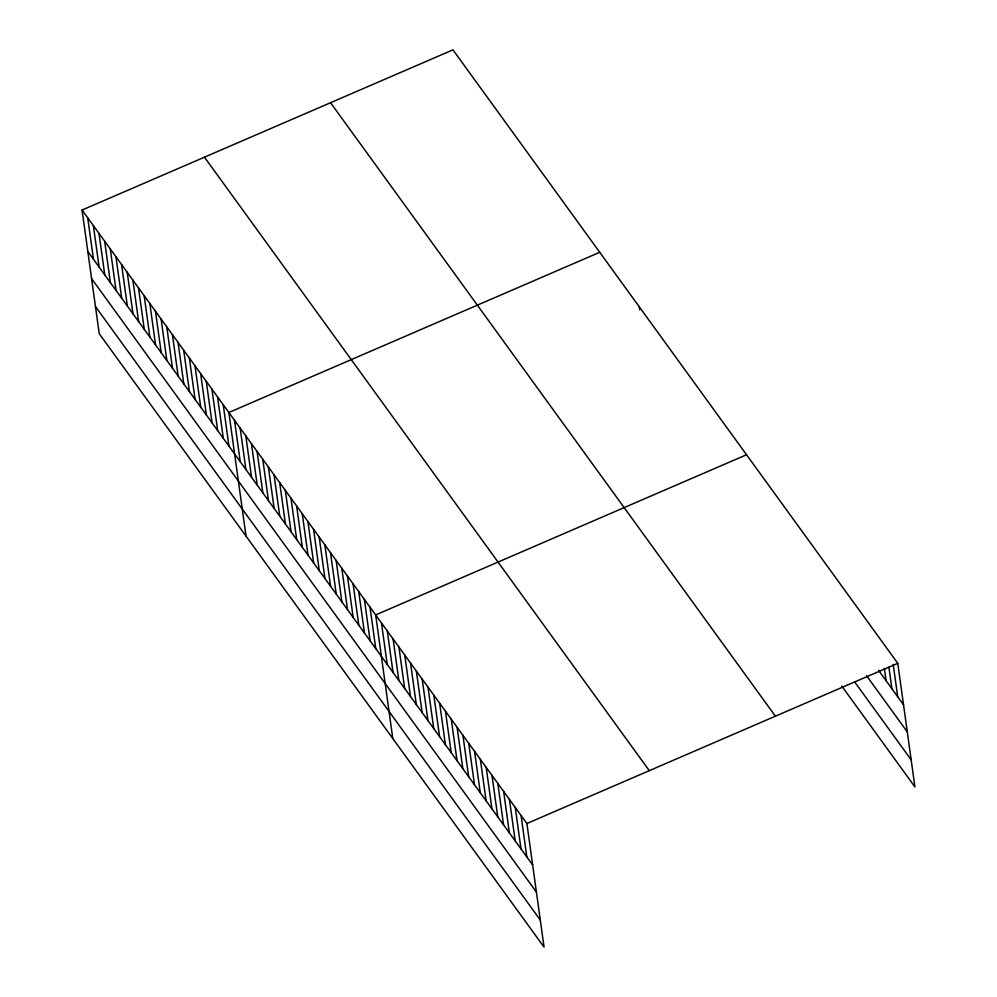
<?xml version="1.0" encoding="UTF-8"?>
<svg xmlns="http://www.w3.org/2000/svg" width="997" height="997" viewBox="0 0 997 997"><rect width="100%" height="100%" fill="white"/><g stroke="black" fill="none" stroke-linecap="round" stroke-linejoin="round"><path stroke-width="1.5" d="M599.745 252.291L228.861 412.496L246.022 536.124M746.541 454.744L375.657 614.937L392.806 738.565M526.902 823.522L897.774 663.329L452.95 49.85L82.066 210.043L99.226 333.671L544.05 947.15L526.902 823.522L82.066 210.043M878.594 670.395L903.531 704.779M866.567 675.742L907.295 731.898M854.666 681.911L911.171 759.839M841.804 686.098L914.934 786.957L897.774 663.329M330.555 102.716L775.392 716.182M204.46 157.177L649.284 770.656M87.823 251.493L532.647 864.972M91.587 278.612L536.411 892.091M95.463 306.553L540.287 920.032M893.237 664.513L897.711 696.753M888.913 667.242L891.891 688.728M884.376 668.426L886.084 680.714M639.264 306.802L639.688 309.868M521.082 815.496L526.827 856.946M515.262 807.47L521.02 848.933M509.442 799.457L515.2 840.907M503.635 791.431L509.38 832.881M497.815 783.405L503.56 824.855M491.995 775.379L497.752 816.842M486.175 767.366L491.932 808.816M480.355 759.34L486.112 800.79M474.547 751.314L480.292 792.777M468.727 743.301L474.485 784.751M462.907 735.275L468.665 776.725M457.087 727.249L462.845 768.699M451.28 719.223L457.025 760.686M445.46 711.21L451.205 752.66M439.64 703.184L445.397 744.634M433.82 695.158L439.577 736.621M428.012 687.145L433.757 728.595M422.192 679.119L427.937 720.569M416.372 671.093L422.13 712.543M410.552 663.067L416.31 704.53M404.745 655.054L410.49 696.504M398.925 647.028L404.67 688.478M393.105 639.002L398.862 680.453M387.285 630.989L393.042 672.439M381.477 622.963L387.222 664.413M370.012 607.148L375.757 648.611M364.366 599.359L370.111 640.822M358.721 591.582L364.466 633.033M353.075 583.793L358.82 625.244M347.43 576.004L353.175 617.455M341.784 568.215L347.529 609.678M336.139 560.439L341.884 601.889M330.493 552.65L336.238 594.1M324.848 544.861L330.593 586.311M319.19 537.071L324.947 578.522M313.544 529.282L319.302 570.745M307.899 521.506L313.656 562.956M302.253 513.717L308.011 555.167M296.608 505.928L302.365 547.378M290.962 498.139L296.72 539.601M285.316 490.35L291.074 531.812M279.671 482.573L285.429 524.023M274.025 474.784L279.783 516.234M268.38 466.995L274.138 508.445M262.734 459.206L268.492 500.668M257.089 451.429L262.847 492.879M251.443 443.64L257.201 485.09M245.798 435.851L251.556 477.301M240.152 428.062L245.91 469.512M234.507 420.273L240.265 461.736M223.216 404.707L228.961 446.158M217.57 396.918L223.316 438.368M211.925 389.129L217.67 430.592M206.279 381.34L212.025 422.803M200.634 373.563L206.379 415.014M194.988 365.774L200.733 407.225M189.343 357.985L195.088 399.436M183.697 350.196L189.442 391.659M178.052 342.42L183.797 383.87M172.406 334.631L178.151 376.081M166.761 326.842L172.506 368.292M161.115 319.052L166.86 360.503M155.47 311.263L161.215 352.726M149.824 303.487L155.569 344.937M144.166 295.698L149.924 337.148M138.521 287.909L144.278 329.359M132.875 280.12L138.633 321.582M127.23 272.331L132.987 313.793M121.584 264.554L127.342 306.004M115.939 256.765L121.696 298.215M110.293 248.976L116.051 290.426M104.648 241.187L110.405 282.65M99.002 233.41L104.76 274.86M93.357 225.621L99.114 267.071M87.711 217.832L93.469 259.282"/></g></svg>
